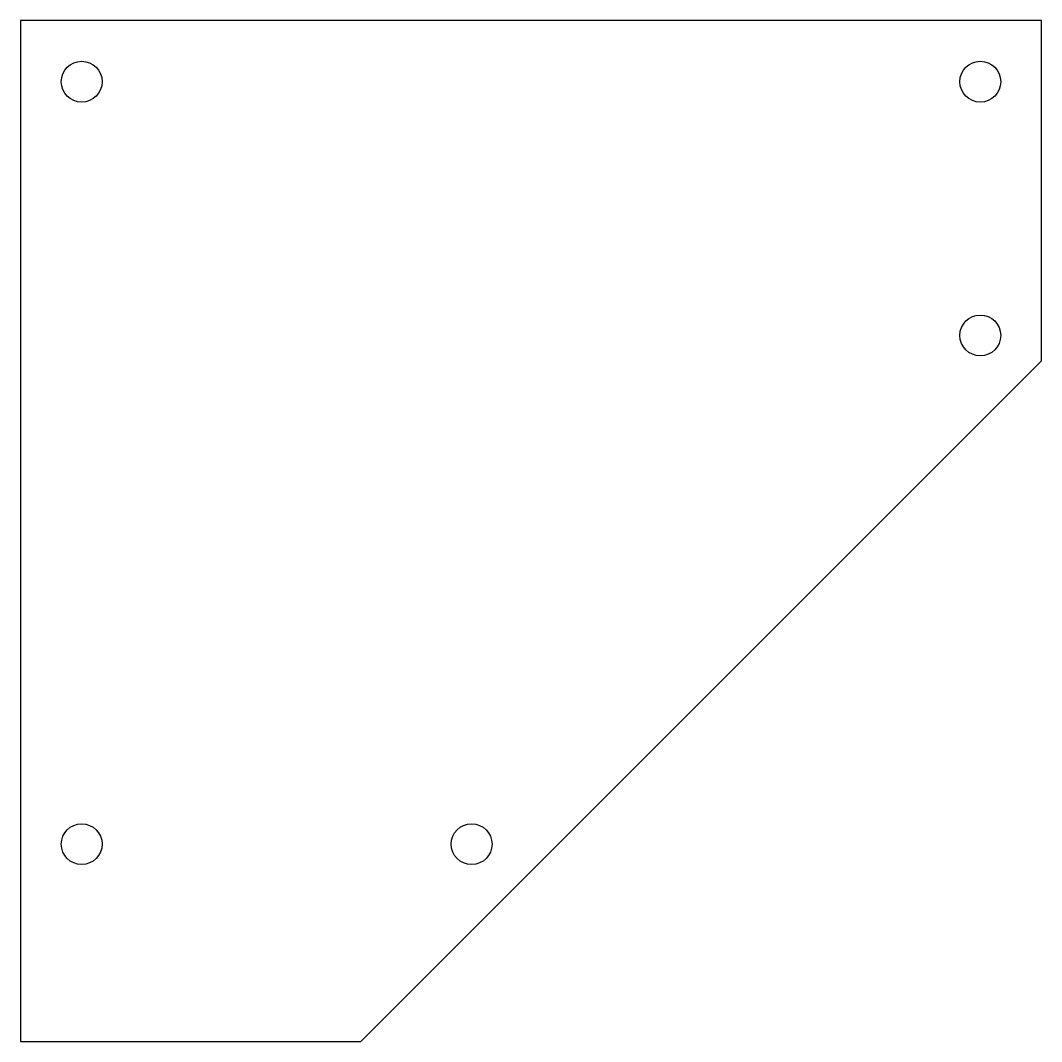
# Model space of a CAD drawing. Header units: millimetres. Extents: x 0 to 75, y -75 to 0.
import ezdxf

# ---------------------------------------------------------------- set-up
doc = ezdxf.new("R2010")
doc.units = ezdxf.units.MM

msp = doc.modelspace()

# ---------------------------------------------------------------- linework, layer by layer
at = {"color": 7, "linetype": 'Continuous', "lineweight": 25}
for p, q in [((0, 0), (0, -75)), ((75, 0), (0, 0)), ((75, -25), (75, 0)), ((25, -75), (75, -25)), ((0, -75), (25, -75))]:
    msp.add_line(p, q, dxfattribs=at)
for centre in [(70.5, -4.5), (4.5, -4.5), (70.5, -23.136), (4.5, -60.5), (33.136, -60.5)]:
    msp.add_circle(centre, 1.5, dxfattribs=at)

doc.saveas('drawing.dxf')
